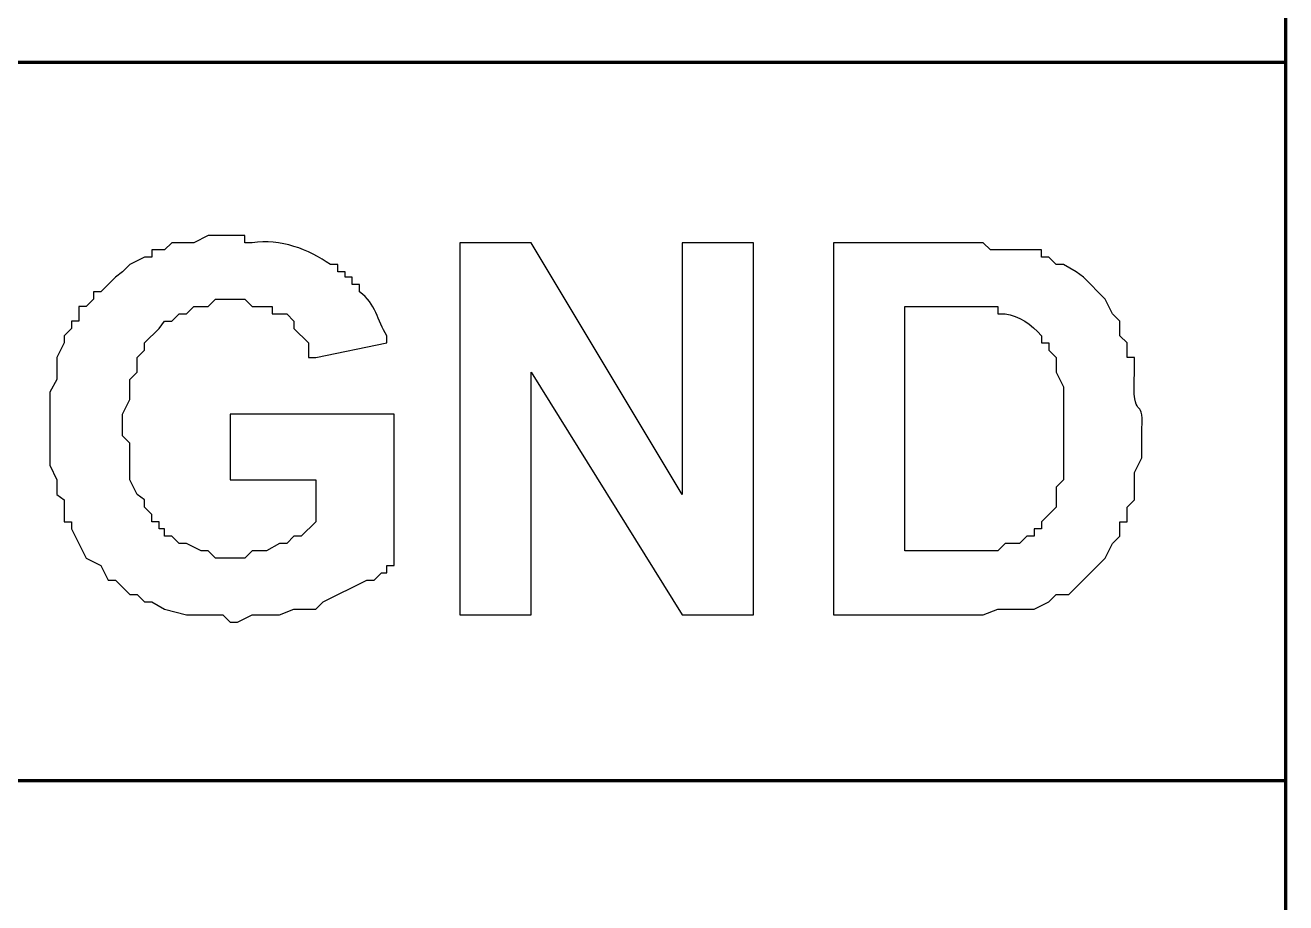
# Model space of a CAD drawing. Header units: millimetres. Extents: x -109 to -14.2, y -107.5 to -24.7.
# Drawn here: x -76.472 to -72.009, y -61.463 to -58.357 of the extents above; entities that cross this region are included whole.
import ezdxf

# ---------------------------------------------------------------- set-up
doc = ezdxf.new("R2010")
doc.units = ezdxf.units.MM
doc.header["$MEASUREMENT"] = 0
doc.layers.add('layer 1', color=7, linetype='Continuous')

msp = doc.modelspace()

# ---------------------------------------------------------------- linework, layer by layer
at = {"layer": 'layer 1', "color": 0, "lineweight": 80}
for points in [[(-72.0095, -91.5042), (-72.0095, -91.5042), (-72.0095, -40.7152), (-72.0095, -40.7152)], [(-80.6507, -58.4881), (-80.6507, -58.4881), (-72.0095, -58.4881), (-72.0095, -58.4881)], [(-80.6507, -61.0308), (-80.6507, -61.0308), (-72.0095, -61.0308), (-72.0095, -61.0308)]]:
    msp.add_open_spline(points, degree=3, dxfattribs=at)
at = {"layer": 'layer 1', "color": 0}
for points, knots in [([(-80.9024, -58.4881), (-80.9024, -58.4881), (-80.9024, -61.0308), (-80.9024, -61.0308), (-80.9024, -61.0308), (-80.9024, -61.0308), (-72.0095, -61.0308), (-72.0095, -61.0308), (-72.0095, -61.0308), (-72.0095, -61.0308), (-72.0095, -58.4881), (-72.0095, -58.4881), (-72.0095, -58.4881), (-72.0095, -58.4881), (-80.9024, -58.4881), (-80.9024, -58.4881)], [0, 0, 0, 0, 0.2, 0.2, 0.2, 0.2, 0.4, 0.4, 0.4, 0.4, 0.6, 0.6, 0.6, 0.6, 1, 1, 1, 1]), ([(-75.7461, -59.966), (-75.7461, -59.966), (-75.7461, -59.7337), (-75.7461, -59.7337), (-75.7461, -59.7337), (-75.7461, -59.7337), (-75.1652, -59.7337), (-75.1652, -59.7337), (-75.1652, -59.7337), (-75.1652, -59.7337), (-75.1652, -60.2693), (-75.1652, -60.2693), (-75.1652, -60.2693), (-75.1652, -60.2693), (-75.1911, -60.2693), (-75.1911, -60.2693), (-75.1911, -60.2693), (-75.1911, -60.2693), (-75.1911, -60.2951), (-75.1911, -60.2951), (-75.1911, -60.2951), (-75.1911, -60.2951), (-75.2104, -60.2951), (-75.2104, -60.2951), (-75.2104, -60.2951), (-75.2104, -60.2951), (-75.2363, -60.3209), (-75.2363, -60.3209), (-75.2363, -60.3209), (-75.2363, -60.3209), (-75.262, -60.3209), (-75.262, -60.3209), (-75.262, -60.3209), (-75.262, -60.3209), (-75.4169, -60.3983), (-75.4169, -60.3983), (-75.4169, -60.3983), (-75.4169, -60.3983), (-75.4428, -60.4242), (-75.4428, -60.4242), (-75.4428, -60.4242), (-75.4428, -60.4242), (-75.5202, -60.4242), (-75.5202, -60.4242), (-75.5202, -60.4242), (-75.5202, -60.4242), (-75.5718, -60.4435), (-75.5718, -60.4435), (-75.5718, -60.4435), (-75.5718, -60.4435), (-75.6686, -60.4435), (-75.6686, -60.4435), (-75.6686, -60.4435), (-75.6686, -60.4435), (-75.7203, -60.4694), (-75.7203, -60.4694), (-75.7203, -60.4694), (-75.7203, -60.4694), (-75.7461, -60.4694), (-75.7461, -60.4694), (-75.7461, -60.4694), (-75.7461, -60.4694), (-75.7719, -60.4435), (-75.7719, -60.4435), (-75.7719, -60.4435), (-75.7719, -60.4435), (-75.9009, -60.4435), (-75.9009, -60.4435), (-75.9009, -60.4435), (-75.9009, -60.4435), (-75.9784, -60.4242), (-75.9784, -60.4242), (-75.9784, -60.4242), (-75.9784, -60.4242), (-76.0236, -60.3983), (-76.0236, -60.3983), (-76.0236, -60.3983), (-76.0236, -60.3983), (-76.0494, -60.3983), (-76.0494, -60.3983), (-76.0494, -60.3983), (-76.0494, -60.3983), (-76.0752, -60.3726), (-76.0752, -60.3726), (-76.0752, -60.3726), (-76.0752, -60.3726), (-76.101, -60.3726), (-76.101, -60.3726), (-76.101, -60.3726), (-76.101, -60.3726), (-76.1526, -60.3209), (-76.1526, -60.3209), (-76.1526, -60.3209), (-76.1526, -60.3209), (-76.1785, -60.3209), (-76.1785, -60.3209), (-76.1785, -60.3209), (-76.1785, -60.3209), (-76.2043, -60.2693), (-76.2043, -60.2693), (-76.2043, -60.2693), (-76.2043, -60.2693), (-76.2559, -60.2435), (-76.2559, -60.2435), (-76.2559, -60.2435), (-76.2559, -60.2435), (-76.3075, -60.1402), (-76.3075, -60.1402), (-76.3075, -60.1402), (-76.3075, -60.1402), (-76.3075, -60.1144), (-76.3075, -60.1144), (-76.3075, -60.1144), (-76.3075, -60.1144), (-76.3333, -60.1144), (-76.3333, -60.1144), (-76.3333, -60.1144), (-76.3333, -60.1144), (-76.3333, -60.037), (-76.3333, -60.037), (-76.3333, -60.037), (-76.3333, -60.037), (-76.3592, -60.0176), (-76.3592, -60.0176), (-76.3592, -60.0176), (-76.3592, -60.0176), (-76.3592, -59.966), (-76.3592, -59.966), (-76.3592, -59.966), (-76.3592, -59.966), (-76.385, -59.9143), (-76.385, -59.9143), (-76.385, -59.9143), (-76.385, -59.9143), (-76.385, -59.6562), (-76.385, -59.6562), (-76.385, -59.6562), (-76.385, -59.6562), (-76.3592, -59.611), (-76.3592, -59.611), (-76.3592, -59.611), (-76.3592, -59.611), (-76.3592, -59.5336), (-76.3592, -59.5336), (-76.3592, -59.5336), (-76.3592, -59.5336), (-76.3333, -59.482), (-76.3333, -59.482), (-76.3333, -59.482), (-76.3333, -59.482), (-76.3333, -59.4561), (-76.3333, -59.4561), (-76.3333, -59.4561), (-76.3333, -59.4561), (-76.3075, -59.4303), (-76.3075, -59.4303), (-76.3075, -59.4303), (-76.3075, -59.4303), (-76.3075, -59.4045), (-76.3075, -59.4045), (-76.3075, -59.4045), (-76.3075, -59.4045), (-76.2817, -59.4045), (-76.2817, -59.4045), (-76.2817, -59.4045), (-76.2817, -59.4045), (-76.2817, -59.3529), (-76.2817, -59.3529), (-76.2817, -59.3529), (-76.2817, -59.3529), (-76.2559, -59.3529), (-76.2559, -59.3529), (-76.2559, -59.3529), (-76.2559, -59.3529), (-76.2301, -59.3271), (-76.2301, -59.3271), (-76.2301, -59.3271), (-76.2301, -59.3271), (-76.2301, -59.3013), (-76.2301, -59.3013), (-76.2301, -59.3013), (-76.2301, -59.3013), (-76.2043, -59.3013), (-76.2043, -59.3013), (-76.2043, -59.3013), (-76.2043, -59.3013), (-76.1526, -59.2496), (-76.1526, -59.2496), (-76.1526, -59.2496), (-76.1526, -59.2496), (-76.1268, -59.2303), (-76.1268, -59.2303), (-76.1268, -59.2303), (-76.1268, -59.2303), (-76.101, -59.2045), (-76.101, -59.2045), (-76.101, -59.2045), (-76.101, -59.2045), (-76.0494, -59.1786), (-76.0494, -59.1786), (-76.0494, -59.1786), (-76.0494, -59.1786), (-76.0236, -59.1786), (-76.0236, -59.1786), (-76.0236, -59.1786), (-76.0236, -59.1786), (-76.0236, -59.1528), (-76.0236, -59.1528), (-76.0236, -59.1528), (-76.0236, -59.1528), (-75.9784, -59.1528), (-75.9784, -59.1528), (-75.9784, -59.1528), (-75.9784, -59.1528), (-75.9526, -59.127), (-75.9526, -59.127), (-75.9526, -59.127), (-75.9526, -59.127), (-75.8751, -59.127), (-75.8751, -59.127), (-75.8751, -59.127), (-75.8751, -59.127), (-75.8235, -59.1012), (-75.8235, -59.1012), (-75.8235, -59.1012), (-75.8235, -59.1012), (-75.6944, -59.1012), (-75.6944, -59.1012), (-75.6944, -59.1012), (-75.6944, -59.1012), (-75.6944, -59.127), (-75.6944, -59.127), (-75.6944, -59.127), (-75.6944, -59.127), (-75.6686, -59.127), (-75.6686, -59.127), (-75.6686, -59.127), (-75.5673, -59.1126), (-75.4681, -59.1503), (-75.3911, -59.2045), (-75.3911, -59.2045), (-75.3911, -59.2045), (-75.3653, -59.2045), (-75.3653, -59.2045), (-75.3653, -59.2045), (-75.3653, -59.2045), (-75.3653, -59.2303), (-75.3653, -59.2303), (-75.3653, -59.2303), (-75.3653, -59.2303), (-75.3395, -59.2303), (-75.3395, -59.2303), (-75.3395, -59.2303), (-75.3395, -59.2303), (-75.3395, -59.2496), (-75.3395, -59.2496), (-75.3395, -59.2496), (-75.3395, -59.2496), (-75.3137, -59.2496), (-75.3137, -59.2496), (-75.3137, -59.2496), (-75.3137, -59.2496), (-75.3137, -59.2754), (-75.3137, -59.2754), (-75.3137, -59.2754), (-75.3137, -59.2754), (-75.2879, -59.2754), (-75.2879, -59.2754), (-75.2879, -59.2754), (-75.2879, -59.2754), (-75.2879, -59.3013), (-75.2879, -59.3013), (-75.2879, -59.3013), (-75.23, -59.3428), (-75.226, -59.4027), (-75.1911, -59.4561), (-75.1911, -59.4561), (-75.1911, -59.4561), (-75.1911, -59.482), (-75.1911, -59.482), (-75.1911, -59.482), (-75.1911, -59.482), (-75.4428, -59.5336), (-75.4428, -59.5336), (-75.4428, -59.5336), (-75.4428, -59.5336), (-75.4686, -59.5336), (-75.4686, -59.5336), (-75.4686, -59.5336), (-75.4686, -59.5336), (-75.4686, -59.482), (-75.4686, -59.482), (-75.4686, -59.482), (-75.4686, -59.482), (-75.5202, -59.4303), (-75.5202, -59.4303), (-75.5202, -59.4303), (-75.5202, -59.4303), (-75.5202, -59.4045), (-75.5202, -59.4045), (-75.5202, -59.4045), (-75.5202, -59.4045), (-75.546, -59.3787), (-75.546, -59.3787), (-75.546, -59.3787), (-75.546, -59.3787), (-75.5976, -59.3787), (-75.5976, -59.3787), (-75.5976, -59.3787), (-75.5976, -59.3787), (-75.5976, -59.3529), (-75.5976, -59.3529), (-75.5976, -59.3529), (-75.5976, -59.3529), (-75.6686, -59.3529), (-75.6686, -59.3529), (-75.6686, -59.3529), (-75.6686, -59.3529), (-75.6944, -59.3271), (-75.6944, -59.3271), (-75.6944, -59.3271), (-75.6944, -59.3271), (-75.7977, -59.3271), (-75.7977, -59.3271), (-75.7977, -59.3271), (-75.7977, -59.3271), (-75.8235, -59.3529), (-75.8235, -59.3529), (-75.8235, -59.3529), (-75.8235, -59.3529), (-75.8751, -59.3529), (-75.8751, -59.3529), (-75.8751, -59.3529), (-75.8751, -59.3529), (-75.9009, -59.3787), (-75.9009, -59.3787), (-75.9009, -59.3787), (-75.9009, -59.3787), (-75.9268, -59.3787), (-75.9268, -59.3787), (-75.9268, -59.3787), (-75.9268, -59.3787), (-75.9526, -59.4045), (-75.9526, -59.4045), (-75.9526, -59.4045), (-75.9526, -59.4045), (-75.9784, -59.4045), (-75.9784, -59.4045), (-75.9784, -59.4045), (-75.9784, -59.4045), (-75.9977, -59.4303), (-75.9977, -59.4303), (-75.9977, -59.4303), (-75.9977, -59.4303), (-76.0494, -59.482), (-76.0494, -59.482), (-76.0494, -59.482), (-76.0494, -59.482), (-76.0494, -59.5078), (-76.0494, -59.5078), (-76.0494, -59.5078), (-76.0494, -59.5078), (-76.0752, -59.5336), (-76.0752, -59.5336), (-76.0752, -59.5336), (-76.0752, -59.5336), (-76.0752, -59.5852), (-76.0752, -59.5852), (-76.0752, -59.5852), (-76.0752, -59.5852), (-76.101, -59.611), (-76.101, -59.611), (-76.101, -59.611), (-76.101, -59.611), (-76.101, -59.682), (-76.101, -59.682), (-76.101, -59.682), (-76.101, -59.682), (-76.1268, -59.7337), (-76.1268, -59.7337), (-76.1268, -59.7337), (-76.1268, -59.7337), (-76.1268, -59.8111), (-76.1268, -59.8111), (-76.1268, -59.8111), (-76.1268, -59.8111), (-76.101, -59.8369), (-76.101, -59.8369), (-76.101, -59.8369), (-76.101, -59.8369), (-76.101, -59.966), (-76.101, -59.966), (-76.101, -59.966), (-76.101, -59.966), (-76.0752, -60.0176), (-76.0752, -60.0176), (-76.0752, -60.0176), (-76.0752, -60.0176), (-76.0494, -60.037), (-76.0494, -60.037), (-76.0494, -60.037), (-76.0494, -60.037), (-76.0494, -60.0628), (-76.0494, -60.0628), (-76.0494, -60.0628), (-76.0494, -60.0628), (-76.0236, -60.0886), (-76.0236, -60.0886), (-76.0236, -60.0886), (-76.0236, -60.0886), (-76.0236, -60.1144), (-76.0236, -60.1144), (-76.0236, -60.1144), (-76.0236, -60.1144), (-75.9977, -60.1144), (-75.9977, -60.1144), (-75.9977, -60.1144), (-75.9977, -60.1144), (-75.9977, -60.1402), (-75.9977, -60.1402), (-75.9977, -60.1402), (-75.9977, -60.1402), (-75.9784, -60.1402), (-75.9784, -60.1402), (-75.9784, -60.1402), (-75.9784, -60.1402), (-75.9784, -60.166), (-75.9784, -60.166), (-75.9784, -60.166), (-75.9784, -60.166), (-75.9526, -60.166), (-75.9526, -60.166), (-75.9526, -60.166), (-75.9526, -60.166), (-75.9268, -60.1918), (-75.9268, -60.1918), (-75.9268, -60.1918), (-75.9268, -60.1918), (-75.9009, -60.1918), (-75.9009, -60.1918), (-75.9009, -60.1918), (-75.9009, -60.1918), (-75.8493, -60.2177), (-75.8493, -60.2177), (-75.8493, -60.2177), (-75.8493, -60.2177), (-75.8235, -60.2177), (-75.8235, -60.2177), (-75.8235, -60.2177), (-75.8235, -60.2177), (-75.7977, -60.2435), (-75.7977, -60.2435), (-75.7977, -60.2435), (-75.7977, -60.2435), (-75.6944, -60.2435), (-75.6944, -60.2435), (-75.6944, -60.2435), (-75.6944, -60.2435), (-75.6686, -60.2177), (-75.6686, -60.2177), (-75.6686, -60.2177), (-75.6686, -60.2177), (-75.617, -60.2177), (-75.617, -60.2177), (-75.617, -60.2177), (-75.617, -60.2177), (-75.5718, -60.1918), (-75.5718, -60.1918), (-75.5718, -60.1918), (-75.5718, -60.1918), (-75.546, -60.1918), (-75.546, -60.1918), (-75.546, -60.1918), (-75.546, -60.1918), (-75.5202, -60.166), (-75.5202, -60.166), (-75.5202, -60.166), (-75.5202, -60.166), (-75.4944, -60.166), (-75.4944, -60.166), (-75.4944, -60.166), (-75.4944, -60.166), (-75.4428, -60.1144), (-75.4428, -60.1144), (-75.4428, -60.1144), (-75.4428, -60.1144), (-75.4428, -59.966), (-75.4428, -59.966), (-75.4428, -59.966), (-75.4428, -59.966), (-75.7461, -59.966), (-75.7461, -59.966)], [0, 0, 0, 0, 0.008065, 0.008065, 0.008065, 0.008065, 0.016129, 0.016129, 0.016129, 0.016129, 0.024194, 0.024194, 0.024194, 0.024194, 0.032258, 0.032258, 0.032258, 0.032258, 0.040323, 0.040323, 0.040323, 0.040323, 0.048387, 0.048387, 0.048387, 0.048387, 0.056452, 0.056452, 0.056452, 0.056452, 0.064516, 0.064516, 0.064516, 0.064516, 0.072581, 0.072581, 0.072581, 0.072581, 0.080645, 0.080645, 0.080645, 0.080645, 0.08871, 0.08871, 0.08871, 0.08871, 0.096774, 0.096774, 0.096774, 0.096774, 0.104839, 0.104839, 0.104839, 0.104839, 0.112903, 0.112903, 0.112903, 0.112903, 0.120968, 0.120968, 0.120968, 0.120968, 0.129032, 0.129032, 0.129032, 0.129032, 0.137097, 0.137097, 0.137097, 0.137097, 0.145161, 0.145161, 0.145161, 0.145161, 0.153226, 0.153226, 0.153226, 0.153226, 0.16129, 0.16129, 0.16129, 0.16129, 0.169355, 0.169355, 0.169355, 0.169355, 0.177419, 0.177419, 0.177419, 0.177419, 0.185484, 0.185484, 0.185484, 0.185484, 0.193548, 0.193548, 0.193548, 0.193548, 0.201613, 0.201613, 0.201613, 0.201613, 0.209677, 0.209677, 0.209677, 0.209677, 0.217742, 0.217742, 0.217742, 0.217742, 0.225806, 0.225806, 0.225806, 0.225806, 0.233871, 0.233871, 0.233871, 0.233871, 0.241935, 0.241935, 0.241935, 0.241935, 0.25, 0.25, 0.25, 0.25, 0.258065, 0.258065, 0.258065, 0.258065, 0.266129, 0.266129, 0.266129, 0.266129, 0.274194, 0.274194, 0.274194, 0.274194, 0.282258, 0.282258, 0.282258, 0.282258, 0.290323, 0.290323, 0.290323, 0.290323, 0.298387, 0.298387, 0.298387, 0.298387, 0.306452, 0.306452, 0.306452, 0.306452, 0.314516, 0.314516, 0.314516, 0.314516, 0.322581, 0.322581, 0.322581, 0.322581, 0.330645, 0.330645, 0.330645, 0.330645, 0.33871, 0.33871, 0.33871, 0.33871, 0.346774, 0.346774, 0.346774, 0.346774, 0.354839, 0.354839, 0.354839, 0.354839, 0.362903, 0.362903, 0.362903, 0.362903, 0.370968, 0.370968, 0.370968, 0.370968, 0.379032, 0.379032, 0.379032, 0.379032, 0.387097, 0.387097, 0.387097, 0.387097, 0.395161, 0.395161, 0.395161, 0.395161, 0.403226, 0.403226, 0.403226, 0.403226, 0.41129, 0.41129, 0.41129, 0.41129, 0.419355, 0.419355, 0.419355, 0.419355, 0.427419, 0.427419, 0.427419, 0.427419, 0.435484, 0.435484, 0.435484, 0.435484, 0.443548, 0.443548, 0.443548, 0.443548, 0.451613, 0.451613, 0.451613, 0.451613, 0.459677, 0.459677, 0.459677, 0.459677, 0.467742, 0.467742, 0.467742, 0.467742, 0.475806, 0.475806, 0.475806, 0.475806, 0.483871, 0.483871, 0.483871, 0.483871, 0.491935, 0.491935, 0.491935, 0.491935, 0.5, 0.5, 0.5, 0.5, 0.508065, 0.508065, 0.508065, 0.508065, 0.516129, 0.516129, 0.516129, 0.516129, 0.524194, 0.524194, 0.524194, 0.524194, 0.532258, 0.532258, 0.532258, 0.532258, 0.540323, 0.540323, 0.540323, 0.540323, 0.548387, 0.548387, 0.548387, 0.548387, 0.556452, 0.556452, 0.556452, 0.556452, 0.564516, 0.564516, 0.564516, 0.564516, 0.572581, 0.572581, 0.572581, 0.572581, 0.580645, 0.580645, 0.580645, 0.580645, 0.58871, 0.58871, 0.58871, 0.58871, 0.596774, 0.596774, 0.596774, 0.596774, 0.604839, 0.604839, 0.604839, 0.604839, 0.612903, 0.612903, 0.612903, 0.612903, 0.620968, 0.620968, 0.620968, 0.620968, 0.629032, 0.629032, 0.629032, 0.629032, 0.637097, 0.637097, 0.637097, 0.637097, 0.645161, 0.645161, 0.645161, 0.645161, 0.653226, 0.653226, 0.653226, 0.653226, 0.66129, 0.66129, 0.66129, 0.66129, 0.669355, 0.669355, 0.669355, 0.669355, 0.677419, 0.677419, 0.677419, 0.677419, 0.685484, 0.685484, 0.685484, 0.685484, 0.693548, 0.693548, 0.693548, 0.693548, 0.701613, 0.701613, 0.701613, 0.701613, 0.709677, 0.709677, 0.709677, 0.709677, 0.717742, 0.717742, 0.717742, 0.717742, 0.725806, 0.725806, 0.725806, 0.725806, 0.733871, 0.733871, 0.733871, 0.733871, 0.741935, 0.741935, 0.741935, 0.741935, 0.75, 0.75, 0.75, 0.75, 0.758065, 0.758065, 0.758065, 0.758065, 0.766129, 0.766129, 0.766129, 0.766129, 0.774194, 0.774194, 0.774194, 0.774194, 0.782258, 0.782258, 0.782258, 0.782258, 0.790323, 0.790323, 0.790323, 0.790323, 0.798387, 0.798387, 0.798387, 0.798387, 0.806452, 0.806452, 0.806452, 0.806452, 0.814516, 0.814516, 0.814516, 0.814516, 0.822581, 0.822581, 0.822581, 0.822581, 0.830645, 0.830645, 0.830645, 0.830645, 0.83871, 0.83871, 0.83871, 0.83871, 0.846774, 0.846774, 0.846774, 0.846774, 0.854839, 0.854839, 0.854839, 0.854839, 0.862903, 0.862903, 0.862903, 0.862903, 0.870968, 0.870968, 0.870968, 0.870968, 0.879032, 0.879032, 0.879032, 0.879032, 0.887097, 0.887097, 0.887097, 0.887097, 0.895161, 0.895161, 0.895161, 0.895161, 0.903226, 0.903226, 0.903226, 0.903226, 0.91129, 0.91129, 0.91129, 0.91129, 0.919355, 0.919355, 0.919355, 0.919355, 0.927419, 0.927419, 0.927419, 0.927419, 0.935484, 0.935484, 0.935484, 0.935484, 0.943548, 0.943548, 0.943548, 0.943548, 0.951613, 0.951613, 0.951613, 0.951613, 0.959677, 0.959677, 0.959677, 0.959677, 0.967742, 0.967742, 0.967742, 0.967742, 0.975806, 0.975806, 0.975806, 0.975806, 0.983871, 0.983871, 0.983871, 0.983871, 1, 1, 1, 1]), ([(-74.9329, -60.4435), (-74.9329, -60.4435), (-74.9329, -59.127), (-74.9329, -59.127), (-74.9329, -59.127), (-74.9329, -59.127), (-74.6812, -59.127), (-74.6812, -59.127), (-74.6812, -59.127), (-74.6812, -59.127), (-74.1456, -60.0176), (-74.1456, -60.0176), (-74.1456, -60.0176), (-74.1456, -60.0176), (-74.1456, -59.127), (-74.1456, -59.127), (-74.1456, -59.127), (-74.1456, -59.127), (-73.8939, -59.127), (-73.8939, -59.127), (-73.8939, -59.127), (-73.8939, -59.127), (-73.8939, -60.4435), (-73.8939, -60.4435), (-73.8939, -60.4435), (-73.8939, -60.4435), (-74.1456, -60.4435), (-74.1456, -60.4435), (-74.1456, -60.4435), (-74.1456, -60.4435), (-74.6812, -59.5852), (-74.6812, -59.5852), (-74.6812, -59.5852), (-74.6812, -59.5852), (-74.6812, -60.4435), (-74.6812, -60.4435), (-74.6812, -60.4435), (-74.6812, -60.4435), (-74.9329, -60.4435), (-74.9329, -60.4435)], [0, 0, 0, 0, 0.090909, 0.090909, 0.090909, 0.090909, 0.181818, 0.181818, 0.181818, 0.181818, 0.272727, 0.272727, 0.272727, 0.272727, 0.363636, 0.363636, 0.363636, 0.363636, 0.454545, 0.454545, 0.454545, 0.454545, 0.545455, 0.545455, 0.545455, 0.545455, 0.636364, 0.636364, 0.636364, 0.636364, 0.727273, 0.727273, 0.727273, 0.727273, 0.818182, 0.818182, 0.818182, 0.818182, 1, 1, 1, 1]), ([(-73.61, -59.127), (-73.61, -59.127), (-73.0808, -59.127), (-73.0808, -59.127), (-73.0808, -59.127), (-73.0808, -59.127), (-73.055, -59.1528), (-73.055, -59.1528), (-73.055, -59.1528), (-73.055, -59.1528), (-72.8743, -59.1528), (-72.8743, -59.1528), (-72.8743, -59.1528), (-72.8743, -59.1528), (-72.8743, -59.1786), (-72.8743, -59.1786), (-72.8743, -59.1786), (-72.8743, -59.1786), (-72.8485, -59.1786), (-72.8485, -59.1786), (-72.8485, -59.1786), (-72.8485, -59.1786), (-72.8226, -59.2045), (-72.8226, -59.2045), (-72.8226, -59.2045), (-72.8226, -59.2045), (-72.7968, -59.2045), (-72.7968, -59.2045), (-72.7968, -59.2045), (-72.7968, -59.2045), (-72.7517, -59.2303), (-72.7517, -59.2303), (-72.7517, -59.2303), (-72.7517, -59.2303), (-72.7258, -59.2496), (-72.7258, -59.2496), (-72.7258, -59.2496), (-72.7258, -59.2496), (-72.6484, -59.3271), (-72.6484, -59.3271), (-72.6484, -59.3271), (-72.6484, -59.3271), (-72.6226, -59.3787), (-72.6226, -59.3787), (-72.6226, -59.3787), (-72.6226, -59.3787), (-72.5968, -59.4045), (-72.5968, -59.4045), (-72.5968, -59.4045), (-72.5968, -59.4045), (-72.5968, -59.4561), (-72.5968, -59.4561), (-72.5968, -59.4561), (-72.5968, -59.4561), (-72.5709, -59.482), (-72.5709, -59.482), (-72.5709, -59.482), (-72.5709, -59.482), (-72.5709, -59.5336), (-72.5709, -59.5336), (-72.5709, -59.5336), (-72.5709, -59.5336), (-72.5451, -59.5336), (-72.5451, -59.5336), (-72.5451, -59.5336), (-72.5451, -59.5336), (-72.5451, -59.5852), (-72.5451, -59.5852), (-72.5451, -59.5852), (-72.5554, -59.7761), (-72.5107, -59.658), (-72.5193, -59.7853), (-72.5193, -59.7853), (-72.5193, -59.7853), (-72.5193, -59.8885), (-72.5193, -59.8885), (-72.5193, -59.8885), (-72.5193, -59.8885), (-72.5451, -59.9402), (-72.5451, -59.9402), (-72.5451, -59.9402), (-72.5451, -59.9402), (-72.5451, -60.037), (-72.5451, -60.037), (-72.5451, -60.037), (-72.5451, -60.037), (-72.5709, -60.0628), (-72.5709, -60.0628), (-72.5709, -60.0628), (-72.5709, -60.0628), (-72.5709, -60.1144), (-72.5709, -60.1144), (-72.5709, -60.1144), (-72.5709, -60.1144), (-72.5968, -60.1144), (-72.5968, -60.1144), (-72.5968, -60.1144), (-72.5968, -60.1144), (-72.5968, -60.166), (-72.5968, -60.166), (-72.5968, -60.166), (-72.5968, -60.166), (-72.6226, -60.1918), (-72.6226, -60.1918), (-72.6226, -60.1918), (-72.6226, -60.1918), (-72.6484, -60.2435), (-72.6484, -60.2435), (-72.6484, -60.2435), (-72.6484, -60.2435), (-72.7775, -60.3726), (-72.7775, -60.3726), (-72.7775, -60.3726), (-72.7775, -60.3726), (-72.8226, -60.3726), (-72.8226, -60.3726), (-72.8226, -60.3726), (-72.8226, -60.3726), (-72.8485, -60.3983), (-72.8485, -60.3983), (-72.8485, -60.3983), (-72.8485, -60.3983), (-72.9001, -60.4242), (-72.9001, -60.4242), (-72.9001, -60.4242), (-72.9001, -60.4242), (-73.0292, -60.4242), (-73.0292, -60.4242), (-73.0292, -60.4242), (-73.0292, -60.4242), (-73.0808, -60.4435), (-73.0808, -60.4435), (-73.0808, -60.4435), (-73.0808, -60.4435), (-73.61, -60.4435), (-73.61, -60.4435), (-73.61, -60.4435), (-73.61, -60.4435), (-73.61, -59.127), (-73.61, -59.127)], [0, 0, 0, 0, 0.027778, 0.027778, 0.027778, 0.027778, 0.055556, 0.055556, 0.055556, 0.055556, 0.083333, 0.083333, 0.083333, 0.083333, 0.111111, 0.111111, 0.111111, 0.111111, 0.138889, 0.138889, 0.138889, 0.138889, 0.166667, 0.166667, 0.166667, 0.166667, 0.194444, 0.194444, 0.194444, 0.194444, 0.222222, 0.222222, 0.222222, 0.222222, 0.25, 0.25, 0.25, 0.25, 0.277778, 0.277778, 0.277778, 0.277778, 0.305556, 0.305556, 0.305556, 0.305556, 0.333333, 0.333333, 0.333333, 0.333333, 0.361111, 0.361111, 0.361111, 0.361111, 0.388889, 0.388889, 0.388889, 0.388889, 0.416667, 0.416667, 0.416667, 0.416667, 0.444444, 0.444444, 0.444444, 0.444444, 0.472222, 0.472222, 0.472222, 0.472222, 0.5, 0.5, 0.5, 0.5, 0.527778, 0.527778, 0.527778, 0.527778, 0.555556, 0.555556, 0.555556, 0.555556, 0.583333, 0.583333, 0.583333, 0.583333, 0.611111, 0.611111, 0.611111, 0.611111, 0.638889, 0.638889, 0.638889, 0.638889, 0.666667, 0.666667, 0.666667, 0.666667, 0.694444, 0.694444, 0.694444, 0.694444, 0.722222, 0.722222, 0.722222, 0.722222, 0.75, 0.75, 0.75, 0.75, 0.777778, 0.777778, 0.777778, 0.777778, 0.805556, 0.805556, 0.805556, 0.805556, 0.833333, 0.833333, 0.833333, 0.833333, 0.861111, 0.861111, 0.861111, 0.861111, 0.888889, 0.888889, 0.888889, 0.888889, 0.916667, 0.916667, 0.916667, 0.916667, 0.944444, 0.944444, 0.944444, 0.944444, 1, 1, 1, 1]), ([(-73.3583, -59.3529), (-73.3583, -59.3529), (-73.3583, -60.2177), (-73.3583, -60.2177), (-73.3583, -60.2177), (-73.3583, -60.2177), (-73.0292, -60.2177), (-73.0292, -60.2177), (-73.0292, -60.2177), (-73.0292, -60.2177), (-73.0033, -60.1918), (-73.0033, -60.1918), (-73.0033, -60.1918), (-73.0033, -60.1918), (-72.9517, -60.1918), (-72.9517, -60.1918), (-72.9517, -60.1918), (-72.9517, -60.1918), (-72.9259, -60.166), (-72.9259, -60.166), (-72.9259, -60.166), (-72.9259, -60.166), (-72.9001, -60.166), (-72.9001, -60.166), (-72.9001, -60.166), (-72.9001, -60.166), (-72.9001, -60.1402), (-72.9001, -60.1402), (-72.9001, -60.1402), (-72.9001, -60.1402), (-72.8743, -60.1402), (-72.8743, -60.1402), (-72.8743, -60.1402), (-72.8743, -60.1402), (-72.8743, -60.1144), (-72.8743, -60.1144), (-72.8743, -60.1144), (-72.8743, -60.1144), (-72.8226, -60.0628), (-72.8226, -60.0628), (-72.8226, -60.0628), (-72.8226, -60.0628), (-72.8226, -59.9918), (-72.8226, -59.9918), (-72.8226, -59.9918), (-72.8226, -59.9918), (-72.7968, -59.966), (-72.7968, -59.966), (-72.7968, -59.966), (-72.7968, -59.966), (-72.7968, -59.6369), (-72.7968, -59.6369), (-72.7968, -59.6369), (-72.7968, -59.6369), (-72.8226, -59.5852), (-72.8226, -59.5852), (-72.8226, -59.5852), (-72.8226, -59.5852), (-72.8226, -59.5336), (-72.8226, -59.5336), (-72.8226, -59.5336), (-72.8226, -59.5336), (-72.8485, -59.5078), (-72.8485, -59.5078), (-72.8485, -59.5078), (-72.8485, -59.5078), (-72.8485, -59.482), (-72.8485, -59.482), (-72.8485, -59.482), (-72.8485, -59.482), (-72.8743, -59.482), (-72.8743, -59.482), (-72.8743, -59.482), (-72.8743, -59.482), (-72.8743, -59.4561), (-72.8743, -59.4561), (-72.8743, -59.4561), (-72.9096, -59.416), (-72.9545, -59.3861), (-73.0033, -59.3787), (-73.0033, -59.3787), (-73.0033, -59.3787), (-73.0292, -59.3787), (-73.0292, -59.3787), (-73.0292, -59.3787), (-73.0292, -59.3787), (-73.0292, -59.3529), (-73.0292, -59.3529), (-73.0292, -59.3529), (-73.0292, -59.3529), (-73.055, -59.3529), (-73.055, -59.3529), (-73.055, -59.3529), (-73.1044, -59.3529), (-73.1539, -59.3529), (-73.2034, -59.3529), (-73.2034, -59.3529), (-73.2034, -59.3529), (-73.2292, -59.3529), (-73.2292, -59.3529), (-73.2292, -59.3529), (-73.2292, -59.3529), (-73.3583, -59.3529), (-73.3583, -59.3529)], [0, 0, 0, 0, 0.037037, 0.037037, 0.037037, 0.037037, 0.074074, 0.074074, 0.074074, 0.074074, 0.111111, 0.111111, 0.111111, 0.111111, 0.148148, 0.148148, 0.148148, 0.148148, 0.185185, 0.185185, 0.185185, 0.185185, 0.222222, 0.222222, 0.222222, 0.222222, 0.259259, 0.259259, 0.259259, 0.259259, 0.296296, 0.296296, 0.296296, 0.296296, 0.333333, 0.333333, 0.333333, 0.333333, 0.37037, 0.37037, 0.37037, 0.37037, 0.407407, 0.407407, 0.407407, 0.407407, 0.444444, 0.444444, 0.444444, 0.444444, 0.481481, 0.481481, 0.481481, 0.481481, 0.518519, 0.518519, 0.518519, 0.518519, 0.555556, 0.555556, 0.555556, 0.555556, 0.592593, 0.592593, 0.592593, 0.592593, 0.62963, 0.62963, 0.62963, 0.62963, 0.666667, 0.666667, 0.666667, 0.666667, 0.703704, 0.703704, 0.703704, 0.703704, 0.740741, 0.740741, 0.740741, 0.740741, 0.777778, 0.777778, 0.777778, 0.777778, 0.814815, 0.814815, 0.814815, 0.814815, 0.851852, 0.851852, 0.851852, 0.851852, 0.888889, 0.888889, 0.888889, 0.888889, 0.925926, 0.925926, 0.925926, 0.925926, 1, 1, 1, 1])]:
    msp.add_open_spline(points, degree=3, knots=knots, dxfattribs=at)

doc.saveas('drawing.dxf')
